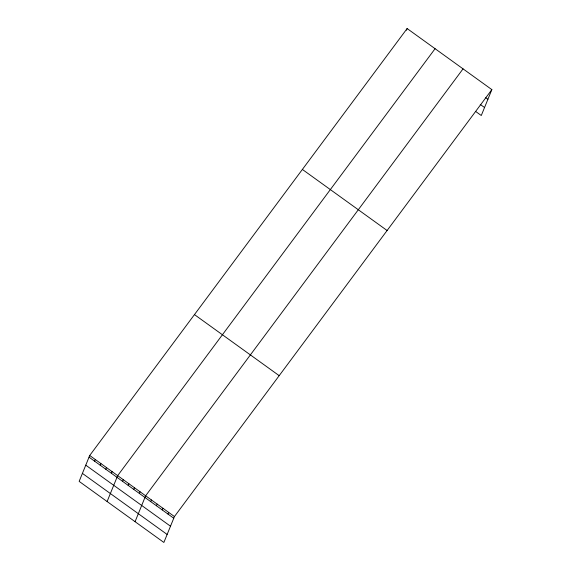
<?xml version="1.0" encoding="UTF-8"?>
<svg xmlns="http://www.w3.org/2000/svg" width="571" height="571" viewBox="0 0 571 571"><rect width="100%" height="100%" fill="white"/><g stroke="black" fill="none" stroke-linecap="round" stroke-linejoin="round"><path stroke-width="0.86" d="M89.718 455.487L79.148 481.382L163.87 542.45L174.441 516.555L491.852 89.618L407.13 28.55L89.718 455.487L174.441 516.555M94.622 461.197L95.307 459.519M100.218 465.222L100.903 463.545M105.806 469.255L106.491 467.578M111.402 473.288L112.087 471.61M107.105 501.538L117.676 475.636L435.088 48.699M122.587 481.346L123.265 479.669M128.175 485.379L128.86 483.701M133.764 489.404L134.449 487.727M139.36 493.437L140.045 491.759M135.063 521.687L145.634 495.792L463.045 68.855M150.708 501.623L151.394 499.946M156.475 505.77L157.161 504.093M162.235 509.924L162.921 508.247M167.995 514.078L168.681 512.401M406.445 30.227L407.13 28.55M491.852 89.618L481.282 115.513L475.522 111.359M485.743 97.727L487.905 99.283M480.225 104.407L484.543 107.519M302.38 169.437L387.102 230.506M194.461 314.6L279.183 375.661M89.033 457.164L173.755 518.232M85.771 465.158L170.493 526.219M82.41 473.395L167.132 534.456"/></g></svg>
